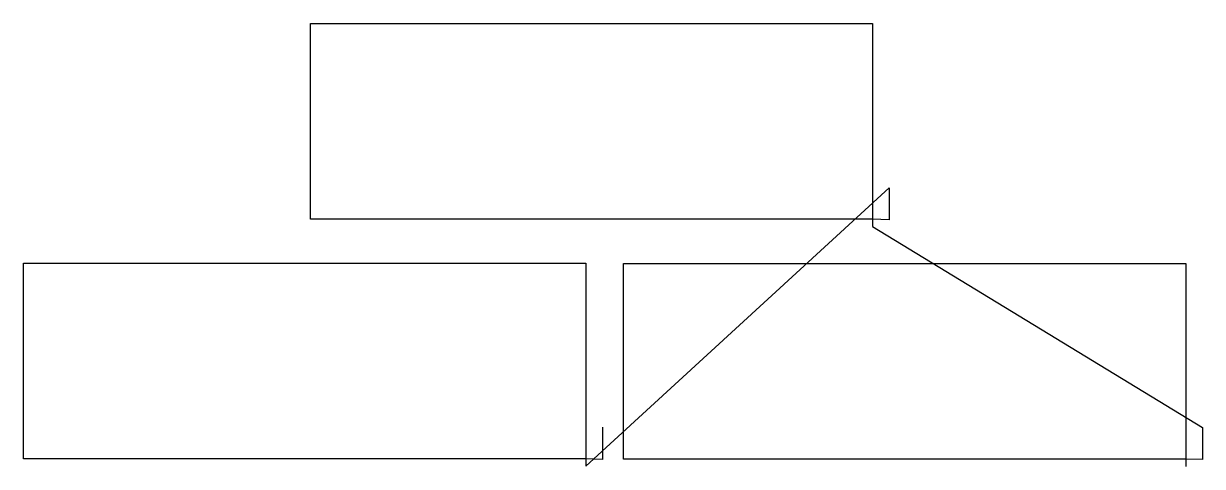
# Model space of a CAD drawing. Header units: metres. Extents: x 22 to 1294, y 12 to 491.
import ezdxf

# ---------------------------------------------------------------- set-up
doc = ezdxf.new("R2010")
doc.units = ezdxf.units.M

msp = doc.modelspace()

# ---------------------------------------------------------------- linework, layer by layer
at = {"layer": 'TOOL_0'}
for p, q in [((331.261, 279.041), (331.261, 490.541)), ((331.261, 490.541), (937.761, 490.541)), ((937.761, 490.541), (937.761, 279.041)), ((628.356, 12.313), (955.73, 313.163)), ((955.73, 313.163), (955.73, 278.517)), ((937.761, 279.041), (331.261, 279.041)), ((955.73, 278.517), (937.761, 279.041)), ((937.761, 279.041), (937.761, 271.123)), ((937.761, 271.123), (1293.627, 54.126)), ((21.856, 20.231), (21.856, 231.731)), ((21.856, 231.731), (628.356, 231.731)), ((628.356, 231.731), (628.356, 20.231)), ((669.158, 20.004), (669.158, 231.504)), ((669.158, 231.504), (1275.658, 231.504)), ((1275.658, 231.504), (1275.658, 20.004)), ((646.325, 54.354), (646.325, 19.707)), ((1293.627, 54.126), (1293.627, 19.48)), ((628.356, 20.231), (21.856, 20.231)), ((646.325, 19.707), (628.356, 20.231)), ((628.356, 20.231), (628.356, 12.313)), ((1275.658, 20.004), (669.158, 20.004)), ((1293.627, 19.48), (1275.658, 20.004)), ((1275.658, 20.004), (1275.658, 12.086))]:
    msp.add_line(p, q, dxfattribs=at)

doc.saveas('drawing.dxf')
